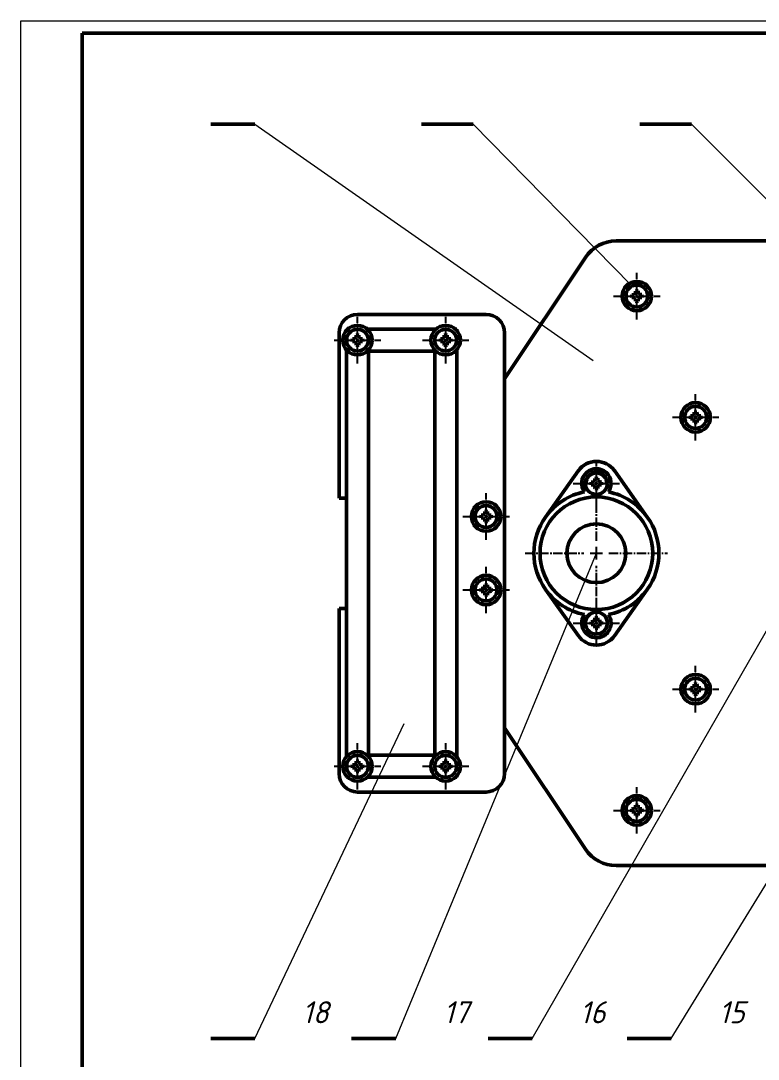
# Model space of a CAD drawing. Header units: inches. Extents: x -1846 to 3013, y 0 to 1997.
# Drawn here: x -1375.7 to -1074.7, y 418.7 to 842.8 of the extents above; entities that cross this region are included whole.
import ezdxf

# ---------------------------------------------------------------- set-up
doc = ezdxf.new("R2010")
doc.units = ezdxf.units.IN
doc.linetypes.add('ACAD_ISO04W100', pattern=[30, 24, -3, 0, -3])
doc.linetypes.add('CENTER2', pattern=[28.575, 19.05, -3.175, 3.175, -3.175])
doc.layers.get('0').update_dxf_attribs({"color": 2, "lineweight": 0})
for name, color, linetype, lineweight in [('Basic', 7, 'Continuous', 50), ('Center', 1, 'CENTER2', 25), ('Tam', 1, 'ACAD_ISO04W100', 25)]:
    doc.layers.add(name, color=color, linetype=linetype, lineweight=lineweight)
doc.styles.add('Annotative', font='')
doc.styles.get('Annotative').set_extended_font_data('TCVN 7284', italic=True)

# ---------------------------------------------------------------- blocks, each defined once
blk = doc.blocks.new('*U90')
at = {"layer": 'Center', "color": 0, "linetype": 'CENTER2', "ltscale": 0.2, "transparency": 16777216}
for p, q in [((0, 5.1), (0, 29)), ((-29, 0), (-5.1, 0)), ((5.1, 0), (29, 0)), ((0, -29), (0, -5.1))]:
    blk.add_line(p, q, dxfattribs=at)
at = {"layer": 'Center', "color": 0, "linetype": 'Continuous', "ltscale": 0.2, "transparency": 16777216}
for p, q in [((-2.55, 0), (2.55, 0)), ((0, -2.55), (0, 2.55))]:
    blk.add_line(p, q, dxfattribs=at)
blk = doc.blocks.new('*U87')
at = {"layer": 'Tam', "color": 0, "linetype": 'CENTER2', "ltscale": 0.2, "transparency": 16777216}
for p, q in [((0, 1.2), (0, 9.5)), ((-9.5, 0), (-1.2, 0)), ((1.2, 0), (9.5, 0)), ((0, -9.5), (0, -1.2))]:
    blk.add_line(p, q, dxfattribs=at)
at = {"layer": 'Tam', "color": 0, "linetype": 'Continuous', "ltscale": 0.2, "transparency": 16777216}
for p, q in [((-0.6, 0), (0.6, 0)), ((0, -0.6), (0, 0.6))]:
    blk.add_line(p, q, dxfattribs=at)
blk = doc.blocks.new('*U88')
at = {"layer": 'Tam', "color": 0, "linetype": 'CENTER2', "ltscale": 0.2, "transparency": 16777216}
for p, q in [((0, 1.2), (0, 9.5)), ((-9.5, 0), (-1.2, 0)), ((1.2, 0), (9.5, 0)), ((0, -9.5), (0, -1.2))]:
    blk.add_line(p, q, dxfattribs=at)
at = {"layer": 'Tam', "color": 0, "linetype": 'Continuous', "ltscale": 0.2, "transparency": 16777216}
for p, q in [((-0.6, 0), (0.6, 0)), ((0, -0.6), (0, 0.6))]:
    blk.add_line(p, q, dxfattribs=at)
blk = doc.blocks.new('*U67')
at = {"layer": 'Tam', "color": 0, "linetype": 'CENTER2', "ltscale": 0.2, "transparency": 16777216}
for p, q in [((0, 1.2), (0, 9.5)), ((-9.5, 0), (-1.2, 0)), ((1.2, 0), (9.5, 0)), ((0, -9.5), (0, -1.2))]:
    blk.add_line(p, q, dxfattribs=at)
at = {"layer": 'Tam', "color": 0, "linetype": 'Continuous', "ltscale": 0.2, "transparency": 16777216}
for p, q in [((-0.6, 0), (0.6, 0)), ((0, -0.6), (0, 0.6))]:
    blk.add_line(p, q, dxfattribs=at)
blk = doc.blocks.new('*U68')
at = {"layer": 'Tam', "color": 0, "linetype": 'CENTER2', "ltscale": 0.2, "transparency": 16777216}
for p, q in [((0, 1.2), (0, 9.5)), ((-9.5, 0), (-1.2, 0)), ((1.2, 0), (9.5, 0)), ((0, -9.5), (0, -1.2))]:
    blk.add_line(p, q, dxfattribs=at)
at = {"layer": 'Tam', "color": 0, "linetype": 'Continuous', "ltscale": 0.2, "transparency": 16777216}
for p, q in [((-0.6, 0), (0.6, 0)), ((0, -0.6), (0, 0.6))]:
    blk.add_line(p, q, dxfattribs=at)
blk = doc.blocks.new('*U69')
at = {"layer": 'Tam', "color": 0, "linetype": 'CENTER2', "ltscale": 0.2, "transparency": 16777216}
for p, q in [((0, 1.2), (0, 9.5)), ((-9.5, 0), (-1.2, 0)), ((1.2, 0), (9.5, 0)), ((0, -9.5), (0, -1.2))]:
    blk.add_line(p, q, dxfattribs=at)
at = {"layer": 'Tam', "color": 0, "linetype": 'Continuous', "ltscale": 0.2, "transparency": 16777216}
for p, q in [((-0.6, 0), (0.6, 0)), ((0, -0.6), (0, 0.6))]:
    blk.add_line(p, q, dxfattribs=at)
blk = doc.blocks.new('*U70')
at = {"layer": 'Tam', "color": 0, "linetype": 'CENTER2', "ltscale": 0.2, "transparency": 16777216}
for p, q in [((0, 1.2), (0, 9.5)), ((-9.5, 0), (-1.2, 0)), ((1.2, 0), (9.5, 0)), ((0, -9.5), (0, -1.2))]:
    blk.add_line(p, q, dxfattribs=at)
at = {"layer": 'Tam', "color": 0, "linetype": 'Continuous', "ltscale": 0.2, "transparency": 16777216}
for p, q in [((-0.6, 0), (0.6, 0)), ((0, -0.6), (0, 0.6))]:
    blk.add_line(p, q, dxfattribs=at)
blk = doc.blocks.new('*U71')
at = {"layer": 'Tam', "color": 0, "linetype": 'CENTER2', "ltscale": 0.2, "transparency": 16777216}
for p, q in [((0, 1.2), (0, 9.5)), ((-9.5, 0), (-1.2, 0)), ((1.2, 0), (9.5, 0)), ((0, -9.5), (0, -1.2))]:
    blk.add_line(p, q, dxfattribs=at)
at = {"layer": 'Tam', "color": 0, "linetype": 'Continuous', "ltscale": 0.2, "transparency": 16777216}
for p, q in [((-0.6, 0), (0.6, 0)), ((0, -0.6), (0, 0.6))]:
    blk.add_line(p, q, dxfattribs=at)
blk = doc.blocks.new('*U72')
at = {"layer": 'Tam', "color": 0, "linetype": 'CENTER2', "ltscale": 0.2, "transparency": 16777216}
for p, q in [((0, 1.2), (0, 9.5)), ((-9.5, 0), (-1.2, 0)), ((1.2, 0), (9.5, 0)), ((0, -9.5), (0, -1.2))]:
    blk.add_line(p, q, dxfattribs=at)
at = {"layer": 'Tam', "color": 0, "linetype": 'Continuous', "ltscale": 0.2, "transparency": 16777216}
for p, q in [((-0.6, 0), (0.6, 0)), ((0, -0.6), (0, 0.6))]:
    blk.add_line(p, q, dxfattribs=at)
blk = doc.blocks.new('*U73')
at = {"layer": 'Tam', "color": 0, "linetype": 'CENTER2', "ltscale": 0.2, "transparency": 16777216}
for p, q in [((0, 1.2), (0, 9.5)), ((-9.5, 0), (-1.2, 0)), ((1.2, 0), (9.5, 0)), ((0, -9.5), (0, -1.2))]:
    blk.add_line(p, q, dxfattribs=at)
at = {"layer": 'Tam', "color": 0, "linetype": 'Continuous', "ltscale": 0.2, "transparency": 16777216}
for p, q in [((-0.6, 0), (0.6, 0)), ((0, -0.6), (0, 0.6))]:
    blk.add_line(p, q, dxfattribs=at)
blk = doc.blocks.new('*U74')
at = {"layer": 'Tam', "color": 0, "linetype": 'CENTER2', "ltscale": 0.2, "transparency": 16777216}
for p, q in [((0, 1.2), (0, 9.5)), ((-9.5, 0), (-1.2, 0)), ((1.2, 0), (9.5, 0)), ((0, -9.5), (0, -1.2))]:
    blk.add_line(p, q, dxfattribs=at)
at = {"layer": 'Tam', "color": 0, "linetype": 'Continuous', "ltscale": 0.2, "transparency": 16777216}
for p, q in [((-0.6, 0), (0.6, 0)), ((0, -0.6), (0, 0.6))]:
    blk.add_line(p, q, dxfattribs=at)
blk = doc.blocks.new('*U75')
at = {"layer": 'Tam', "color": 0, "linetype": 'CENTER2', "ltscale": 0.2, "transparency": 16777216}
for p, q in [((0, 1.2), (0, 9.5)), ((-9.5, 0), (-1.2, 0)), ((1.2, 0), (9.5, 0)), ((0, -9.5), (0, -1.2))]:
    blk.add_line(p, q, dxfattribs=at)
at = {"layer": 'Tam', "color": 0, "linetype": 'Continuous', "ltscale": 0.2, "transparency": 16777216}
for p, q in [((-0.6, 0), (0.6, 0)), ((0, -0.6), (0, 0.6))]:
    blk.add_line(p, q, dxfattribs=at)
blk = doc.blocks.new('*U76')
at = {"layer": 'Tam', "color": 0, "linetype": 'CENTER2', "ltscale": 0.2, "transparency": 16777216}
for p, q in [((0, 1.2), (0, 9.5)), ((-9.5, 0), (-1.2, 0)), ((1.2, 0), (9.5, 0)), ((0, -9.5), (0, -1.2))]:
    blk.add_line(p, q, dxfattribs=at)
at = {"layer": 'Tam', "color": 0, "linetype": 'Continuous', "ltscale": 0.2, "transparency": 16777216}
for p, q in [((-0.6, 0), (0.6, 0)), ((0, -0.6), (0, 0.6))]:
    blk.add_line(p, q, dxfattribs=at)

msp = doc.modelspace()

# ---------------------------------------------------------------- linework, layer by layer
for p, q in [((-1375.67, 1.76), (-1375.67, 842.76)), ((-1375.67, 842.76), (-186.67, 842.76)), ((-1280.11, 800.52), (-1142.02, 703.97)), ((-1191.07, 800.52), (-1126.68, 734.9)), ((-1166.96, 427.14), (-1040.16, 648.06)), ((-1222.64, 427.14), (-1140.75, 625.34)), ((-1280.11, 427.14), (-1219.16, 555.76)), ((-1110.17, 427.14), (-1032.75, 553.52))]:
    msp.add_line(p, q)
at = {"ltscale": 0.3}
msp.add_line((-1101.96, 800.52), (-1011, 709.56), dxfattribs=at)
at = {"layer": 'Basic'}
for p, q in [((-1350.67, 6.76), (-1350.67, 837.76)), ((-1350.67, 837.76), (-191.67, 837.76)), ((-1280.11, 800.52), (-1298.11, 800.52)), ((-1191.07, 800.52), (-1212.07, 800.52)), ((-1101.96, 800.52), (-1122.96, 800.52)), ((-1136.25, 752.42), (-1136.25, 752.84)), ((-939, 752.84), (-1132.72, 752.84)), ((-1178.25, 696.59), (-1145.2, 746.16)), ((-1238.25, 722.84), (-1185.75, 722.84)), ((-1242.75, 716.31), (-1242.75, 716.84)), ((-1242.75, 716.84), (-1242.22, 716.84)), ((-1234.28, 716.84), (-1206.22, 716.84)), ((-1198.28, 716.84), (-1197.75, 716.84)), ((-1197.75, 716.84), (-1197.75, 716.31)), ((-1245.75, 647.84), (-1245.75, 715.34)), ((-1178.25, 715.34), (-1178.25, 535.34)), ((-1242.75, 542.31), (-1242.75, 708.38)), ((-1197.75, 708.38), (-1197.75, 542.31)), ((-1233.75, 707.84), (-1233.75, 542.84)), ((-1206.75, 707.84), (-1233.75, 707.84)), ((-1206.75, 542.84), (-1206.75, 707.84)), ((-1148.09, 659.06), (-1161.54, 640.11)), ((-1133.41, 659.06), (-1119.96, 640.11)), ((-1245.75, 647.84), (-1242.75, 647.84)), ((-1148.09, 591.63), (-1161.54, 610.58)), ((-1133.41, 591.63), (-1119.96, 610.58)), ((-1245.75, 535.34), (-1245.75, 602.84)), ((-1242.75, 602.84), (-1245.75, 602.84)), ((-1178.25, 554.09), (-1145.2, 504.52)), ((-1233.75, 542.84), (-1206.75, 542.84)), ((-1242.75, 533.84), (-1242.75, 534.38)), ((-1197.75, 534.38), (-1197.75, 533.84)), ((-1242.22, 533.84), (-1242.75, 533.84)), ((-1206.22, 533.84), (-1234.28, 533.84)), ((-1197.75, 533.84), (-1198.28, 533.84)), ((-1185.75, 527.84), (-1238.25, 527.84)), ((-1136.25, 497.84), (-1136.25, 498.27)), ((-939, 497.84), (-1132.72, 497.84)), ((-1280.11, 427.14), (-1298.11, 427.14)), ((-1222.64, 427.14), (-1240.64, 427.14)), ((-1166.96, 427.14), (-1184.96, 427.14)), ((-1110.17, 427.14), (-1128.17, 427.14))]:
    msp.add_line(p, q, dxfattribs=at)
for centre, radius in [((-1124.25, 730.34), 6), ((-1124.25, 730.34), 4.5), ((-1238.25, 712.34), 6), ((-1238.25, 712.34), 4.5), ((-1202.25, 712.34), 6), ((-1202.25, 712.34), 4.5), ((-1100.25, 680.84), 6), ((-1100.25, 680.84), 4.5), ((-1185.75, 640.34), 6), ((-1185.75, 640.34), 4.5), ((-1140.75, 625.34), 23), ((-1140.75, 625.34), 12), ((-1185.75, 610.34), 6), ((-1185.75, 610.34), 4.5), ((-1100.25, 569.84), 6), ((-1100.25, 569.84), 4.5), ((-1238.25, 538.34), 6), ((-1238.25, 538.34), 4.5), ((-1202.25, 538.34), 6), ((-1202.25, 538.34), 4.5), ((-1124.25, 520.34), 6), ((-1124.25, 520.34), 4.5)]:
    msp.add_circle(centre, radius, dxfattribs=at)
for centre, radius, start, end in [((-1132.72, 737.84), 15, 90, 146.3099), ((-1124.25, 730.34), 2.15, 165.0066, 195.6056), ((-1124, 665.16), 65.78, 91.1972, 92.0253), ((-1124.7, 795.53), 65.78, 268.5869, 269.4149), ((-1096.91, 665.31), 71.53, 113.1259, 113.4521), ((-1097.6, 795.67), 71.53, 247.16, 247.4863), ((-1058.92, 703.7), 71.53, 157.16, 157.4863), ((-1059.21, 757.69), 71.53, 203.1259, 203.4521), ((-1059.07, 730.79), 65.78, 178.5869, 179.4149), ((-1124.25, 730.34), 2.15, 75.0066, 105.6056), ((-1189.43, 730.1), 65.78, 1.1972, 2.0253), ((-1189.28, 703), 71.53, 23.1259, 23.4521), ((-1189.57, 756.99), 71.53, 337.16, 337.4863), ((-1150.89, 665.02), 71.53, 67.16, 67.4863), ((-1151.59, 795.38), 71.53, 293.1259, 293.4521), ((-1123.8, 665.16), 65.78, 88.5869, 89.4149), ((-1124.5, 795.53), 65.78, 271.1972, 272.0253), ((-1124.25, 730.34), 2.15, 345.0066, 15.6056), ((-1059.06, 730.59), 65.78, 181.1972, 182.0253), ((-1124.25, 730.34), 2.15, 255.0066, 285.6056), ((-1189.43, 729.9), 65.78, 358.5869, 359.4149), ((-1238.25, 715.34), 7.5, 90, 180), ((-1185.75, 715.34), 7.5, 0, 90), ((-1238.25, 712.34), 2.15, 165.0066, 195.6056), ((-1238, 647.16), 65.78, 91.1972, 92.0253), ((-1210.91, 647.31), 71.53, 113.1259, 113.4521), ((-1172.92, 685.7), 71.53, 157.16, 157.4863), ((-1173.07, 712.79), 65.78, 178.5869, 179.4149), ((-1238.25, 712.34), 2.15, 75.0066, 105.6056), ((-1303.43, 712.1), 65.78, 1.1972, 2.0253), ((-1303.28, 685), 71.53, 23.1259, 23.4521), ((-1264.89, 647.02), 71.53, 67.16, 67.4863), ((-1237.8, 647.16), 65.78, 88.5869, 89.4149), ((-1238.25, 712.34), 2.15, 345.0066, 15.6056), ((-1202.25, 712.34), 2.15, 165.0066, 195.6056), ((-1202, 647.16), 65.78, 91.1972, 92.0253), ((-1174.91, 647.31), 71.53, 113.1259, 113.4521), ((-1136.92, 685.7), 71.53, 157.16, 157.4863), ((-1137.07, 712.79), 65.78, 178.5869, 179.4149), ((-1202.25, 712.34), 2.15, 75.0066, 105.6056), ((-1267.43, 712.1), 65.78, 1.1972, 2.0253), ((-1267.28, 685), 71.53, 23.1259, 23.4521), ((-1228.89, 647.02), 71.53, 67.16, 67.4863), ((-1201.8, 647.16), 65.78, 88.5869, 89.4149), ((-1202.25, 712.34), 2.15, 345.0066, 15.6056), ((-1238.7, 777.53), 65.78, 268.5869, 269.4149), ((-1211.6, 777.67), 71.53, 247.16, 247.4863), ((-1173.21, 739.69), 71.53, 203.1259, 203.4521), ((-1173.06, 712.59), 65.78, 181.1972, 182.0253), ((-1238.25, 712.34), 2.15, 255.0066, 285.6056), ((-1303.43, 711.9), 65.78, 358.5869, 359.4149), ((-1303.57, 738.99), 71.53, 337.16, 337.4863), ((-1265.59, 777.38), 71.53, 293.1259, 293.4521), ((-1238.5, 777.53), 65.78, 271.1972, 272.0253), ((-1202.7, 777.53), 65.78, 268.5869, 269.4149), ((-1175.6, 777.67), 71.53, 247.16, 247.4863), ((-1137.21, 739.69), 71.53, 203.1259, 203.4521), ((-1137.06, 712.59), 65.78, 181.1972, 182.0253), ((-1202.25, 712.34), 2.15, 255.0066, 285.6056), ((-1267.43, 711.9), 65.78, 358.5869, 359.4149), ((-1267.57, 738.99), 71.53, 337.16, 337.4863), ((-1229.59, 777.38), 71.53, 293.1259, 293.4521), ((-1202.5, 777.53), 65.78, 271.1972, 272.0253), ((-1035.07, 681.29), 65.78, 178.5869, 179.4149), ((-1100.25, 680.84), 2.15, 75.0066, 105.6056), ((-1165.43, 680.6), 65.78, 1.1972, 2.0253), ((-1100.25, 680.84), 2.15, 165.0066, 195.6056), ((-1100, 615.66), 65.78, 91.1972, 92.0253), ((-1100.7, 746.03), 65.78, 268.5869, 269.4149), ((-1072.91, 615.81), 71.53, 113.1259, 113.4521), ((-1073.6, 746.17), 71.53, 247.16, 247.4863), ((-1034.92, 654.2), 71.53, 157.16, 157.4863), ((-1035.21, 708.19), 71.53, 203.1259, 203.4521), ((-1035.06, 681.09), 65.78, 181.1972, 182.0253), ((-1100.25, 680.84), 2.15, 255.0066, 285.6056), ((-1165.43, 680.4), 65.78, 358.5869, 359.4149), ((-1165.28, 653.5), 71.53, 23.1259, 23.4521), ((-1165.57, 707.49), 71.53, 337.16, 337.4863), ((-1126.89, 615.52), 71.53, 67.16, 67.4863), ((-1127.59, 745.88), 71.53, 293.1259, 293.4521), ((-1099.8, 615.66), 65.78, 88.5869, 89.4149), ((-1100.5, 746.03), 65.78, 271.1972, 272.0253), ((-1100.25, 680.84), 2.15, 345.0066, 15.6056), ((-1140.75, 653.84), 9, 35.3765, 144.6235), ((-1140.75, 653.84), 6, 324.6235, 215.3765), ((-1140.75, 653.84), 4.5, 0, 180), ((-1140.75, 653.84), 4.28, 0, 180), ((-1140.75, 653.84), 4.5, 180, 0), ((-1140.75, 653.84), 2.15, 165.0066, 195.6056), ((-1140.5, 588.66), 65.78, 91.1972, 92.0253), ((-1141.2, 719.03), 65.78, 268.5869, 269.4149), ((-1113.41, 588.81), 71.53, 113.1259, 113.4521), ((-1114.1, 719.17), 71.53, 247.16, 247.4863), ((-1075.42, 627.2), 71.53, 157.16, 157.4863), ((-1075.71, 681.19), 71.53, 203.1259, 203.4521), ((-1075.57, 654.29), 65.78, 178.5869, 179.4149), ((-1140.75, 653.84), 2.15, 75.0066, 105.6056), ((-1205.93, 653.6), 65.78, 1.1972, 2.0253), ((-1205.78, 626.5), 71.53, 23.1259, 23.4521), ((-1206.07, 680.49), 71.53, 337.16, 337.4863), ((-1167.39, 588.52), 71.53, 67.16, 67.4863), ((-1168.09, 718.88), 71.53, 293.1259, 293.4521), ((-1140.3, 588.66), 65.78, 88.5869, 89.4149), ((-1141, 719.03), 65.78, 271.1972, 272.0253), ((-1140.75, 653.84), 2.15, 345.0066, 15.6056), ((-1140.75, 625.34), 25.5, 101.0608, 144.6235), ((-1075.56, 654.09), 65.78, 181.1972, 182.0253), ((-1140.75, 653.84), 2.15, 255.0066, 285.6056), ((-1205.93, 653.4), 65.78, 358.5869, 359.4149), ((-1140.75, 625.34), 25.5, 35.3765, 78.9392), ((-1185.75, 640.34), 2.15, 165.0066, 195.6056), ((-1185.5, 575.16), 65.78, 91.1972, 92.0253), ((-1158.41, 575.31), 71.53, 113.1259, 113.4521), ((-1120.42, 613.7), 71.53, 157.16, 157.4863), ((-1120.57, 640.79), 65.78, 178.5869, 179.4149), ((-1185.75, 640.34), 2.15, 75.0066, 105.6056), ((-1250.93, 640.1), 65.78, 1.1972, 2.0253), ((-1250.78, 613), 71.53, 23.1259, 23.4521), ((-1212.39, 575.02), 71.53, 67.16, 67.4863), ((-1185.3, 575.16), 65.78, 88.5869, 89.4149), ((-1185.75, 640.34), 2.15, 345.0066, 15.6056), ((-1186.2, 705.53), 65.78, 268.5869, 269.4149), ((-1159.1, 705.67), 71.53, 247.16, 247.4863), ((-1120.71, 667.69), 71.53, 203.1259, 203.4521), ((-1120.56, 640.59), 65.78, 181.1972, 182.0253), ((-1185.75, 640.34), 2.15, 255.0066, 285.6056), ((-1250.93, 639.9), 65.78, 358.5869, 359.4149), ((-1251.07, 666.99), 71.53, 337.16, 337.4863), ((-1213.09, 705.38), 71.53, 293.1259, 293.4521), ((-1186, 705.53), 65.78, 271.1972, 272.0253), ((-1140.75, 625.34), 25.5, 144.6235, 215.3765), ((-1140.75, 625.34), 25.5, 324.6235, 35.3765), ((-1185.75, 610.34), 2.15, 165.0066, 195.6056), ((-1185.5, 545.16), 65.78, 91.1972, 92.0253), ((-1158.41, 545.31), 71.53, 113.1259, 113.4521), ((-1120.42, 583.7), 71.53, 157.16, 157.4863), ((-1120.57, 610.79), 65.78, 178.5869, 179.4149), ((-1185.75, 610.34), 2.15, 75.0066, 105.6056), ((-1250.93, 610.1), 65.78, 1.1972, 2.0253), ((-1250.78, 583), 71.53, 23.1259, 23.4521), ((-1212.39, 545.02), 71.53, 67.16, 67.4863), ((-1185.3, 545.16), 65.78, 88.5869, 89.4149), ((-1185.75, 610.34), 2.15, 345.0066, 15.6056), ((-1186.2, 675.53), 65.78, 268.5869, 269.4149), ((-1159.1, 675.67), 71.53, 247.16, 247.4863), ((-1120.71, 637.69), 71.53, 203.1259, 203.4521), ((-1120.56, 610.59), 65.78, 181.1972, 182.0253), ((-1185.75, 610.34), 2.15, 255.0066, 285.6056), ((-1250.93, 609.9), 65.78, 358.5869, 359.4149), ((-1251.07, 636.99), 71.53, 337.16, 337.4863), ((-1213.09, 675.38), 71.53, 293.1259, 293.4521), ((-1186, 675.53), 65.78, 271.1972, 272.0253), ((-1140.75, 625.34), 25.5, 215.3765, 258.9392), ((-1140.75, 625.34), 25.5, 281.0608, 324.6235), ((-1140.75, 596.84), 6, 144.6235, 303.1576), ((-1140.75, 596.84), 4.5, 303.1576, 180), ((-1140.75, 596.84), 4.5, 90, 303.1576), ((-1075.42, 570.2), 71.53, 157.16, 157.4863), ((-1075.57, 597.29), 65.78, 178.5869, 179.4149), ((-1140.75, 596.84), 2.15, 75.0066, 105.6056), ((-1205.93, 596.6), 65.78, 1.1972, 2.0253), ((-1205.78, 569.5), 71.53, 23.1259, 23.4521), ((-1140.75, 596.84), 6, 303.1576, 35.3765), ((-1140.75, 596.84), 2.15, 165.0066, 195.6056), ((-1140.5, 531.66), 65.78, 91.1972, 92.0253), ((-1141.2, 662.03), 65.78, 268.5869, 269.4149), ((-1113.41, 531.81), 71.53, 113.1259, 113.4521), ((-1114.1, 662.17), 71.53, 247.16, 247.4863), ((-1075.71, 624.19), 71.53, 203.1259, 203.4521), ((-1075.56, 597.09), 65.78, 181.1972, 182.0253), ((-1140.75, 596.84), 2.15, 255.0066, 285.6056), ((-1205.93, 596.4), 65.78, 358.5869, 359.4149), ((-1206.07, 623.49), 71.53, 337.16, 337.4863), ((-1167.39, 531.52), 71.53, 67.16, 67.4863), ((-1168.09, 661.88), 71.53, 293.1259, 293.4521), ((-1140.3, 531.66), 65.78, 88.5869, 89.4149), ((-1141, 662.03), 65.78, 271.1972, 272.0253), ((-1140.75, 596.84), 2.15, 345.0066, 15.6056), ((-1140.75, 596.84), 9, 215.3765, 324.6235), ((-1100.25, 569.84), 2.15, 165.0066, 195.6056), ((-1100, 504.66), 65.78, 91.1972, 92.0253), ((-1100.7, 635.03), 65.78, 268.5869, 269.4149), ((-1072.91, 504.81), 71.53, 113.1259, 113.4521), ((-1073.6, 635.17), 71.53, 247.16, 247.4863), ((-1034.92, 543.2), 71.53, 157.16, 157.4863), ((-1035.21, 597.19), 71.53, 203.1259, 203.4521), ((-1035.07, 570.29), 65.78, 178.5869, 179.4149), ((-1100.25, 569.84), 2.15, 75.0066, 105.6056), ((-1035.06, 570.09), 65.78, 181.1972, 182.0253), ((-1165.43, 569.6), 65.78, 1.1972, 2.0253), ((-1165.43, 569.4), 65.78, 358.5869, 359.4149), ((-1165.28, 542.5), 71.53, 23.1259, 23.4521), ((-1165.57, 596.49), 71.53, 337.16, 337.4863), ((-1126.89, 504.52), 71.53, 67.16, 67.4863), ((-1127.59, 634.88), 71.53, 293.1259, 293.4521), ((-1099.8, 504.66), 65.78, 88.5869, 89.4149), ((-1100.5, 635.03), 65.78, 271.1972, 272.0253), ((-1100.25, 569.84), 2.15, 345.0066, 15.6056), ((-1100.25, 569.84), 2.15, 255.0066, 285.6056), ((-1238.25, 538.34), 2.15, 165.0066, 195.6056), ((-1238, 473.16), 65.78, 91.1972, 92.0253), ((-1210.91, 473.31), 71.53, 113.1259, 113.4521), ((-1172.92, 511.7), 71.53, 157.16, 157.4863), ((-1173.07, 538.79), 65.78, 178.5869, 179.4149), ((-1238.25, 538.34), 2.15, 75.0066, 105.6056), ((-1303.43, 538.1), 65.78, 1.1972, 2.0253), ((-1303.28, 511), 71.53, 23.1259, 23.4521), ((-1264.89, 473.02), 71.53, 67.16, 67.4863), ((-1237.8, 473.16), 65.78, 88.5869, 89.4149), ((-1238.25, 538.34), 2.15, 345.0066, 15.6056), ((-1202.25, 538.34), 2.15, 165.0066, 195.6056), ((-1202, 473.16), 65.78, 91.1972, 92.0253), ((-1174.91, 473.31), 71.53, 113.1259, 113.4521), ((-1136.92, 511.7), 71.53, 157.16, 157.4863), ((-1137.07, 538.79), 65.78, 178.5869, 179.4149), ((-1202.25, 538.34), 2.15, 75.0066, 105.6056), ((-1267.43, 538.1), 65.78, 1.1972, 2.0253), ((-1267.28, 511), 71.53, 23.1259, 23.4521), ((-1228.89, 473.02), 71.53, 67.16, 67.4863), ((-1201.8, 473.16), 65.78, 88.5869, 89.4149), ((-1202.25, 538.34), 2.15, 345.0066, 15.6056), ((-1238.25, 535.34), 7.5, 180, 270), ((-1238.7, 603.53), 65.78, 268.5869, 269.4149), ((-1211.6, 603.67), 71.53, 247.16, 247.4863), ((-1173.21, 565.69), 71.53, 203.1259, 203.4521), ((-1173.06, 538.59), 65.78, 181.1972, 182.0253), ((-1238.25, 538.34), 2.15, 255.0066, 285.6056), ((-1303.43, 537.9), 65.78, 358.5869, 359.4149), ((-1303.57, 564.99), 71.53, 337.16, 337.4863), ((-1265.59, 603.38), 71.53, 293.1259, 293.4521), ((-1238.5, 603.53), 65.78, 271.1972, 272.0253), ((-1202.7, 603.53), 65.78, 268.5869, 269.4149), ((-1175.6, 603.67), 71.53, 247.16, 247.4863), ((-1137.21, 565.69), 71.53, 203.1259, 203.4521), ((-1137.06, 538.59), 65.78, 181.1972, 182.0253), ((-1202.25, 538.34), 2.15, 255.0066, 285.6056), ((-1267.43, 537.9), 65.78, 358.5869, 359.4149), ((-1267.57, 564.99), 71.53, 337.16, 337.4863), ((-1229.59, 603.38), 71.53, 293.1259, 293.4521), ((-1202.5, 603.53), 65.78, 271.1972, 272.0253), ((-1185.75, 535.34), 7.5, 270, 0), ((-1059.07, 520.79), 65.78, 178.5869, 179.4149), ((-1124.25, 520.34), 2.15, 75.0066, 105.6056), ((-1189.43, 520.1), 65.78, 1.1972, 2.0253), ((-1124.25, 520.34), 2.15, 165.0066, 195.6056), ((-1124, 455.16), 65.78, 91.1972, 92.0253), ((-1124.7, 585.53), 65.78, 268.5869, 269.4149), ((-1096.91, 455.31), 71.53, 113.1259, 113.4521), ((-1097.6, 585.67), 71.53, 247.16, 247.4863), ((-1058.92, 493.7), 71.53, 157.16, 157.4863), ((-1059.21, 547.69), 71.53, 203.1259, 203.4521), ((-1059.06, 520.59), 65.78, 181.1972, 182.0253), ((-1124.25, 520.34), 2.15, 255.0066, 285.6056), ((-1189.43, 519.9), 65.78, 358.5869, 359.4149), ((-1189.28, 493), 71.53, 23.1259, 23.4521), ((-1189.57, 546.99), 71.53, 337.16, 337.4863), ((-1150.89, 455.02), 71.53, 67.16, 67.4863), ((-1151.59, 585.38), 71.53, 293.1259, 293.4521), ((-1123.8, 455.16), 65.78, 88.5869, 89.4149), ((-1124.5, 585.53), 65.78, 271.1972, 272.0253), ((-1124.25, 520.34), 2.15, 345.0066, 15.6056), ((-1132.72, 512.84), 15, 213.6901, 270)]:
    msp.add_arc(centre, radius, start, end, dxfattribs=at)

# ---------------------------------------------------------------- block references
at = {"layer": 'Center', "linetype": 'CENTER2', "ltscale": 0.2}
msp.add_blockref('*U90', (-1140.75, 625.34), dxfattribs=at)
at = {"layer": 'Tam', "linetype": 'CENTER2', "ltscale": 0.2}
for name, p in [('*U75', (-1124.25, 730.34)), ('*U87', (-1238.25, 712.34)), ('*U88', (-1202.25, 712.34)), ('*U76', (-1100.25, 680.84)), ('*U71', (-1140.75, 653.84)), ('*U69', (-1185.75, 640.34)), ('*U70', (-1185.75, 610.34)), ('*U72', (-1140.75, 596.84)), ('*U73', (-1100.25, 569.84)), ('*U67', (-1238.25, 538.34)), ('*U68', (-1202.25, 538.34)), ('*U74', (-1124.25, 520.34))]:
    msp.add_blockref(name, p, dxfattribs=at)

# ---------------------------------------------------------------- texts
at = {"layer": 'Basic', "char_height": 9, "width": 82.5, "attachment_point": 1, "style": 'Annotative'}
for s, insert in [('\\pxqc;18\\P', (-1296.69, 442.42)), ('\\pxqc;17\\P', (-1239.22, 442.42)), ('\\pxqc;16{\\fTCVN 7284|b0|i0|c0|p34;\\P}', (-1183.53, 442.42)), ('\\pxqc;15{\\fTCVN 7284|b0|i0|c0|p34;\\P}', (-1126.75, 442.42))]:
    msp.add_mtext(s, dxfattribs=dict(at, insert=insert))

doc.saveas('drawing.dxf')
